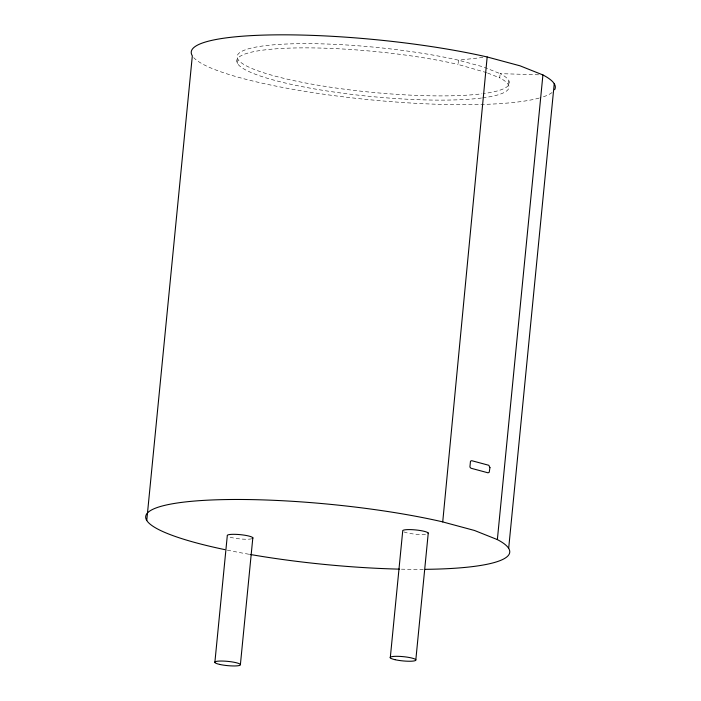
<?xml version="1.0" encoding="UTF-8"?>
<svg xmlns="http://www.w3.org/2000/svg" width="701" height="701" viewBox="0 0 701 701"><rect width="100%" height="100%" fill="white"/><g stroke="black" fill="none" stroke-linecap="round" stroke-linejoin="round"><path stroke-width="0.53" stroke-dasharray="3.5 2.63" d="M237.543 63.572L237.954 59.34M486.652 72.65L458.033 64.422L458.454 60.198L482.91 57.447M482.665 97.868A136.774 22.572 5.6 0 0 499.725 77.864L500.146 73.64L483.033 66.814L458.454 60.198A136.774 22.572 5.6 0 0 266.257 45.547A136.774 22.572 5.6 0 0 290.17 79.809A136.774 22.572 5.6 0 0 481.902 93.803M508.19 84.418L508.602 80.194M538.64 74.814L500.146 73.64A136.774 22.572 5.6 0 1 483.077 93.645M487.651 73.044L499.725 77.864M423.299 569.343A182.891 30.187 5.6 0 1 400.499 569.159M248.811 554.228A182.891 30.187 5.6 0 1 226.958 550.066M425.507 534.355A12.907 2.129 5.6 0 1 403.513 531.691M251.817 538.762A12.907 2.129 5.6 0 1 229.7 537.054M481.491 98.026A136.774 22.572 5.6 0 1 289.75 84.032A136.774 22.572 5.6 0 1 265.845 49.771A136.774 22.572 5.6 0 1 458.033 64.422M552.064 92.532A182.891 30.187 5.6 0 1 539.936 97.868M539.095 98.096A182.891 30.187 5.6 0 1 349.676 97.588A182.891 30.187 5.6 0 1 193.721 57.64"/><path stroke-width="1.05" d="M442.725 521.921L487.169 56.974A182.891 30.187 5.6 0 0 285.657 34.831A182.891 30.187 5.6 0 0 192.328 55.826L146.763 520.475M214.856 662.515L227.282 535.792A12.907 2.129 5.6 0 1 240.329 534.661A12.907 2.129 5.6 0 1 252.754 538.315M240.408 664.487L252.833 537.763M390.282 657.801L402.707 531.078A12.907 2.129 5.6 0 1 415.763 529.947A12.907 2.129 5.6 0 1 428.188 533.592M415.833 659.764L428.258 533.04M425.376 569.326A182.891 30.187 5.6 0 0 497.36 539.595L542.916 74.946L520.046 65.824L487.169 56.974M508.672 548.357L554.237 83.708M497.36 539.595L474.489 530.473L441.612 521.623A182.891 30.187 5.6 0 0 181.506 502.407A182.891 30.187 5.6 0 0 224.872 549.637M399.377 569.133A182.891 30.187 5.6 0 1 249.942 554.421M542.916 74.946A182.891 30.187 5.6 0 1 554.631 89.702M489.946 467.628L489.21 472.29L488.062 472.825L470.932 468.215L469.907 467.059L470.485 461.205L471.668 460.68L488.807 465.289L489.946 467.628M395.022 659.685A12.907 2.129 5.6 0 0 415.763 660.316A12.907 2.129 5.6 0 0 398.396 656.338A12.907 2.129 5.6 0 0 395.022 659.685M219.588 664.399A12.907 2.129 5.6 0 0 240.329 665.039A12.907 2.129 5.6 0 0 222.971 661.061A12.907 2.129 5.6 0 0 219.588 664.399"/></g></svg>
